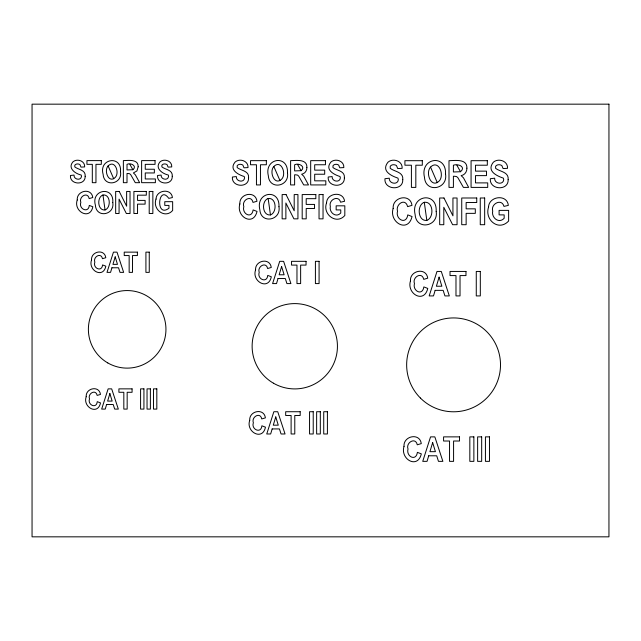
<?xml version="1.0" encoding="UTF-8"?>
<svg xmlns="http://www.w3.org/2000/svg" width="641" height="641" viewBox="0 0 641 641"><rect width="100%" height="100%" fill="white"/><g stroke="black" fill="none" stroke-linecap="round" stroke-linejoin="round"><path stroke-width="0.96" d="M108.121 165.899C103.586 170.73 108.77 183.959 115.316 177.365C119.867 172.445 114.795 159.337 108.121 165.899L113.713 178.775M273.835 166.46C268.851 171.78 274.548 186.331 281.752 179.071C286.759 173.671 281.175 159.248 273.835 166.46L279.989 180.634M430.544 167.085C425.055 172.934 431.321 188.943 439.245 180.954C444.758 175.009 438.62 159.152 430.544 167.085L437.314 182.669M132.887 169.729C137.462 166.211 130.876 162.317 127.014 164.344L127.014 169.945L132.887 169.729L129.875 164.344M301.078 170.674C306.11 166.812 298.866 162.526 294.62 164.761L294.62 170.915L301.078 170.674L297.761 164.761M460.51 171.724C466.295 166.9 458.131 163.423 453.403 165.21L453.403 171.988L460.51 171.724L456.865 165.21M105.052 209.968C111.254 207.756 110.605 193.991 102.953 194.992C96.663 197.132 97.512 210.849 105.052 209.968L102.953 194.992M270.454 214.935C277.273 212.508 276.567 197.372 268.154 198.47C261.232 200.817 262.161 215.913 270.454 214.935L268.154 198.47M426.826 220.408C434.326 217.732 433.548 201.082 424.294 202.292C416.674 204.88 417.7 221.474 426.826 220.408L424.294 202.292M77.232 200.008C73.162 211.362 90.004 220.776 92.833 206.771L89.291 205.4C88.618 213.637 78.426 209.046 80.83 202.388C78.627 196.555 87.737 191.298 89.171 198.582L92.785 197.524C91.471 187.388 76.479 190.553 77.232 200.008M91.527 259.99C87.793 270.39 103.233 279.027 105.829 266.191L102.584 264.933C101.967 272.481 92.624 268.267 94.828 262.169C92.809 256.817 101.158 252.009 102.472 258.684L105.789 257.714C104.579 248.42 90.838 251.32 91.527 259.99M86.198 396.715C82.465 407.115 97.905 415.753 100.501 402.909L97.256 401.659C96.639 409.206 87.296 404.992 89.5 398.894C87.48 393.542 95.829 388.734 97.152 395.401L100.461 394.439C99.251 385.145 85.509 388.045 86.198 396.715M239.854 203.982C235.864 216.706 253.419 226.914 257.017 211.426L253.123 209.919C251.817 219.35 241.713 213.902 243.82 206.602C241.393 200.184 251.416 194.407 252.995 202.412L256.969 201.258C255.519 190.105 239.029 193.582 239.854 203.982M255.575 269.965C251.472 281.407 268.459 290.902 271.311 276.784L267.746 275.398C267.065 283.707 256.785 279.075 259.212 272.369C256.993 266.48 266.175 261.183 267.626 268.523L271.263 267.465C269.941 257.233 254.822 260.43 255.575 269.965M249.718 420.36C245.615 431.802 262.602 441.304 265.454 427.178L261.889 425.8C261.207 434.101 250.927 429.47 253.355 422.764C251.128 416.874 260.318 411.578 261.76 418.926L265.406 417.86C264.084 407.636 248.964 410.825 249.718 420.36M393.165 208.357C388.775 222.347 408.085 233.58 412.043 216.546L407.764 214.887C406.322 225.255 395.209 219.27 397.524 211.242C395.345 204.247 405.408 197.468 407.612 206.634L411.987 205.36C410.392 193.085 392.26 196.915 393.165 208.357M410.456 280.934C406.442 293.762 424.142 304.05 427.763 288.434L423.845 286.92C422.523 296.422 412.339 290.942 414.455 283.578C412.011 277.104 422.115 271.279 423.709 279.356L427.715 278.186C426.257 266.936 409.631 270.446 410.456 280.934M404.014 446.368C399.992 459.196 417.7 469.492 421.321 453.876L417.395 452.354C416.081 461.865 405.889 456.376 408.013 449.012C405.569 442.538 415.672 436.713 417.267 444.79L421.273 443.62C419.815 432.371 403.189 435.888 404.014 446.368M112.784 202.484C114.923 215.104 96.238 218.501 95.389 205.184C90.83 189.231 114.202 185.714 112.784 202.484M120.508 171.644C122.655 184.271 103.962 187.669 103.121 174.352C98.562 158.399 121.934 154.882 120.508 171.644M278.963 206.706C281.319 220.584 260.759 224.326 259.829 209.687C255.495 191.827 279.909 188.093 278.963 206.706M287.464 172.79C289.82 186.667 269.26 190.409 268.331 175.77C263.996 157.91 288.41 154.177 287.464 172.79M436.176 211.354C438.773 226.618 416.161 230.736 415.136 214.631C410.36 194.984 437.218 190.882 436.176 211.354M445.535 174.048C448.123 189.311 425.512 193.43 424.486 177.325C419.719 157.678 446.577 153.576 445.535 174.048M85.165 176.283C85.59 185.762 69.549 184.896 70.454 175.498L74.019 175.081C73.571 179.624 81.103 181.018 81.519 176.299L81.191 175.017C75.526 173.815 67.329 168.263 72.914 161.885C77.04 158.183 85.149 160.827 84.652 166.924L80.99 167.117L79.957 164.633C78.442 163.591 75.918 163.615 74.805 165.234L74.789 166.908C78.354 169.785 85.87 169.801 85.165 176.283M172.253 176.283C172.685 185.762 156.644 184.896 157.542 175.498L161.115 175.081C160.667 179.624 168.198 181.018 168.607 176.299L168.279 175.017C162.622 173.815 154.425 168.263 160.002 161.885C164.128 158.183 172.237 160.827 171.74 166.924L168.086 167.117L167.045 164.633C165.53 163.591 163.006 163.615 161.901 165.234L161.885 166.908C165.442 169.785 172.966 169.801 172.253 176.283M248.58 177.886C249.053 188.318 231.409 187.364 232.403 177.028L236.329 176.563C235.832 181.563 244.117 183.094 244.574 177.91L244.205 176.499C238.003 174.656 228.773 169.601 235.103 162.053C239.646 157.982 248.564 160.883 248.019 167.589L243.989 167.806L242.851 165.074C241.184 163.928 238.412 163.952 237.194 165.731L237.17 167.573C241.088 170.738 249.357 170.762 248.58 177.886M344.377 177.886C344.858 188.318 327.206 187.364 328.2 177.028L332.126 176.563C331.629 181.563 339.922 183.094 340.371 177.91L340.01 176.499C333.809 174.656 324.578 169.601 330.908 162.053C335.443 157.982 344.361 160.883 343.816 167.589L339.794 167.806L338.648 165.074C336.99 163.928 334.209 163.952 332.991 165.731L332.967 167.573C336.886 170.738 345.162 170.762 344.377 177.886M402.764 179.656C403.285 191.13 383.871 190.073 384.961 178.711L389.279 178.198C388.734 183.695 397.853 185.377 398.349 179.672L397.949 178.126C390.994 175.77 381.026 170.947 387.941 162.237C392.933 157.75 402.74 160.947 402.139 168.327L397.716 168.559L396.459 165.554C394.632 164.296 391.571 164.328 390.233 166.283L390.209 168.311C394.519 171.788 403.622 171.812 402.764 179.656M508.145 179.656C508.666 191.13 489.251 190.073 490.341 178.711L494.66 178.198C494.115 183.695 503.233 185.377 503.738 179.672L503.329 178.126C496.374 175.77 486.407 170.947 493.322 162.237C498.313 157.75 508.129 160.947 507.52 168.327L503.097 168.559L501.839 165.554C500.012 164.296 496.951 164.328 495.613 166.283L495.589 168.311C499.9 171.788 509.002 171.812 508.145 179.656M156.035 199.071C152.189 209.27 164.953 219.302 172.653 210.472L172.653 201.683L164.777 201.683L164.777 205.4L168.968 205.4L168.968 208.205C155.114 218.725 158.223 183.727 168.799 198.381L172.413 197.556C171.427 187.965 156.252 189.84 156.035 199.071M326.541 202.957C322.311 214.166 336.349 225.207 344.818 215.496L344.818 205.825L336.156 205.825L336.156 209.919L340.764 209.919L340.764 212.996C336.052 218.244 328.961 212.483 330.347 206.426C328.28 199.856 338.672 194.608 340.579 202.203L344.554 201.29C343.472 190.746 326.782 192.797 326.541 202.957M488.514 207.227C484.428 219.879 498.666 231.713 508.625 221.025L508.625 210.384L499.099 210.384L499.099 214.887L504.163 214.887L504.163 218.277C498.978 224.046 491.182 217.708 492.705 211.041C490.437 203.822 501.863 198.045 503.962 206.394L508.337 205.392C507.143 193.79 488.779 196.058 488.514 207.227M138.168 166.788L136.926 170.955L133.4 172.942L135.339 174.785L139.634 182.685L135.283 182.685L130.684 174.624L129.602 173.719L127.767 173.471L127.014 173.471L127.014 182.685L123.368 182.685L123.368 160.611C128.392 160.522 138.488 158.816 138.168 166.788M306.887 167.437C307.015 170.634 304.916 173.735 301.639 174.216L303.778 176.243L308.497 184.929L303.706 184.929L298.658 176.059L297.464 175.065L295.445 174.793L294.62 174.793L294.62 184.929L290.613 184.929L290.613 160.651C296.134 160.554 307.239 158.68 306.887 167.437M466.904 168.158C467.041 171.676 464.725 175.089 461.127 175.61L463.475 177.845L468.667 187.396L463.403 187.396L457.85 177.645L456.536 176.547L454.317 176.251L453.403 176.251L453.403 187.396L448.996 187.396L448.996 160.691C455.07 160.587 467.289 158.519 466.904 168.158M111.927 267.778L110.564 272.369L106.999 272.369L113.457 252.137L117.007 252.137L123.641 272.369L120.003 272.369L118.553 267.778L111.927 267.778M106.598 404.503L105.236 409.094L101.671 409.094L108.137 388.863L111.678 388.863L118.321 409.094L114.675 409.094L113.225 404.503L106.598 404.503M278.018 278.531L276.519 283.586L272.601 283.586L279.708 261.328L283.61 261.328L290.91 283.586L286.904 283.586L285.309 278.531L278.018 278.531M272.161 428.925L270.662 433.981L266.744 433.981L273.851 411.722L277.745 411.722L285.053 433.981L281.046 433.981L279.452 428.925L272.161 428.925M435.143 290.357L433.492 295.918L429.182 295.918L437.002 271.439L441.288 271.439L449.325 295.918L444.918 295.918L443.163 290.357L435.143 290.357M428.701 455.791L427.05 461.352L422.74 461.352L430.552 436.874L434.846 436.874L442.875 461.352L438.468 461.352L436.713 455.791L428.701 455.791M115.196 256.857L112.944 264.364L117.471 264.364L115.196 256.857M109.875 393.582L107.624 401.09L112.151 401.09L109.875 393.582M281.615 266.52L279.147 274.781L284.123 274.781L281.615 266.52M275.758 416.914L273.282 425.175L278.266 425.175L275.758 416.914M439.101 277.152L436.385 286.231L441.857 286.231L439.101 277.152M432.659 442.586L429.935 451.673L435.415 451.673L432.659 442.586M608.95 104.163L32.05 104.163L32.05 536.837L608.95 536.837L608.95 104.163M101.318 160.611L86.936 160.611L86.936 164.344L92.312 164.344L92.312 182.685L95.958 182.685L95.958 164.344L101.318 164.344L101.318 160.611M155.05 160.611L141.621 160.611L141.621 182.685L155.378 182.685L155.378 178.967L145.259 178.967L145.259 172.958L154.353 172.958L154.353 169.24L145.259 169.24L145.259 164.344L155.05 164.344L155.05 160.611M266.352 160.651L250.535 160.651L250.535 164.761L256.448 164.761L256.448 184.929L260.454 184.929L260.454 164.761L266.352 164.761L266.352 160.651M325.452 160.651L310.685 160.651L310.685 184.929L325.82 184.929L325.82 180.834L314.691 180.834L314.691 174.232L324.691 174.232L324.691 170.137L314.691 170.137L314.691 164.761L325.452 164.761L325.452 160.651M422.307 160.691L404.912 160.691L404.912 165.21L411.41 165.21L411.41 187.396L415.825 187.396L415.825 165.21L422.307 165.21L422.307 160.691M487.32 160.691L471.071 160.691L471.071 187.396L487.721 187.396L487.721 182.893L475.478 182.893L475.478 175.626L486.487 175.626L486.487 171.131L475.478 171.131L475.478 165.21L487.32 165.21L487.32 160.691M119.226 191.443L115.668 191.443L115.668 213.517L119.074 213.517L119.074 199.127L126.357 213.517L130.035 213.517L130.035 191.443L126.63 191.443L126.63 206.186L119.226 191.443M146.308 191.443L133.905 191.443L133.905 213.517L137.543 213.517L137.543 204.134L145.114 204.134L145.114 200.401L137.543 200.401L137.543 195.176L146.308 195.176L146.308 191.443M152.854 191.443L149.209 191.443L149.209 213.517L152.854 213.517L152.854 191.443M286.046 194.568L282.136 194.568L282.136 218.845L285.878 218.845L285.878 203.013L293.899 218.845L297.937 218.845L297.937 194.568L294.195 194.568L294.195 210.777L286.046 194.568M315.837 194.568L302.191 194.568L302.191 218.845L306.198 218.845L306.198 208.525L314.531 208.525L314.531 204.423L306.198 204.423L306.198 198.67L315.837 198.67L315.837 194.568M323.04 194.568L319.034 194.568L319.034 218.845L323.04 218.845L323.04 194.568M443.973 197.997L439.678 197.997L439.678 224.703L443.796 224.703L443.796 207.291L452.61 224.703L457.057 224.703L457.057 197.997L452.939 197.997L452.939 215.833L443.973 197.997M476.744 197.997L461.736 197.997L461.736 224.703L466.143 224.703L466.143 213.357L475.31 213.357L475.31 208.838L466.143 208.838L466.143 202.516L476.744 202.516L476.744 197.997M484.668 197.997L480.261 197.997L480.261 224.703L484.668 224.703L484.668 197.997M137.398 252.137L124.226 252.137L124.226 255.559L129.153 255.559L129.153 272.369L132.487 272.369L132.487 255.559L137.398 255.559L137.398 252.137M149.257 252.137L145.916 252.137L145.916 272.369L149.257 272.369L149.257 252.137M306.045 261.328L291.543 261.328L291.543 265.094L296.967 265.094L296.967 283.586L300.637 283.586L300.637 265.094L306.045 265.094L306.045 261.328M319.082 261.328L315.412 261.328L315.412 283.586L319.082 283.586L319.082 261.328M465.975 271.439L450.022 271.439L450.022 275.582L455.983 275.582L455.983 295.918L460.03 295.918L460.03 275.582L465.975 275.582L465.975 271.439M480.317 271.439L476.271 271.439L476.271 295.918L480.317 295.918L480.317 271.439M132.078 388.863L118.897 388.863L118.897 392.284L123.825 392.284L123.825 409.094L127.166 409.094L127.166 392.284L132.078 392.284L132.078 388.863M143.929 388.863L140.587 388.863L140.587 409.094L143.929 409.094L143.929 388.863M150.379 388.863L147.037 388.863L147.037 409.094L150.379 409.094L150.379 388.863M156.821 388.863L153.479 388.863L153.479 409.094L156.821 409.094L156.821 388.863M300.188 411.722L285.686 411.722L285.686 415.488L291.11 415.488L291.11 433.981L294.78 433.981L294.78 415.488L300.188 415.488L300.188 411.722M313.225 411.722L309.555 411.722L309.555 433.981L313.225 433.981L313.225 411.722M320.316 411.722L316.638 411.722L316.638 433.981L320.316 433.981L320.316 411.722M327.407 411.722L323.729 411.722L323.729 433.981L327.407 433.981L327.407 411.722M459.525 436.874L443.58 436.874L443.58 441.016L449.541 441.016L449.541 461.352L453.58 461.352L453.58 441.016L459.525 441.016L459.525 436.874M473.867 436.874L469.829 436.874L469.829 461.352L473.867 461.352L473.867 436.874M481.671 436.874L477.625 436.874L477.625 461.352L481.671 461.352L481.671 436.874M489.468 436.874L485.429 436.874L485.429 461.352L489.468 461.352L489.468 436.874M273.451 383.198A42.659 42.659 0 0 0 337.438 346.26A42.659 42.659 0 0 0 273.451 309.315A42.659 42.659 0 0 0 273.451 383.198M107.776 362.926A38.78 38.78 0 0 0 165.947 329.346A38.78 38.78 0 0 0 107.776 295.757A38.78 38.78 0 0 0 107.776 362.926M420.4 398.037A46.921 46.921 0 0 0 498.906 377.004A46.921 46.921 0 0 0 441.441 319.53A46.921 46.921 0 0 0 420.4 398.037"/></g></svg>
